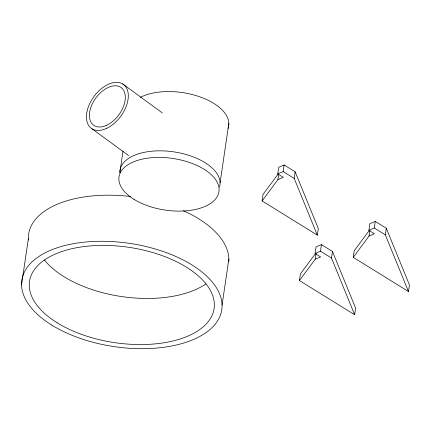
<?xml version="1.0" encoding="UTF-8"?>
<svg xmlns="http://www.w3.org/2000/svg" width="431" height="431" viewBox="0 0 431 431"><rect width="100%" height="100%" fill="white"/><g stroke="black" fill="none" stroke-linecap="round" stroke-linejoin="round"><path stroke-width="0.65" d="M21.55 284.869L28.354 238.774M122.98 151.313L119.834 172.621A50.529 26.102 8.4 0 1 173.494 151.82A50.529 26.102 8.4 0 1 219.498 187.043M220.09 182.739L228.839 123.471M222.062 305.1L228.872 259.004M262.102 200.938L277.903 179.635L283.286 177.319L277.763 173.898L278.733 167.314L284.115 164.992L295.165 171.834L318.31 228.549L317.34 235.132L262.102 200.938L263.077 194.354L278.087 174.119M277.903 179.635L278.679 174.366M277.763 173.898L283.145 171.581L284.115 164.992M317.34 235.132L294.19 178.418L295.165 171.834M299.41 280.543L315.212 259.241L320.594 256.924L315.072 253.503L316.042 246.92L321.424 244.603L332.473 251.44L355.618 308.154L354.648 314.738L299.41 280.543L300.385 273.96L315.788 253.191M315.212 259.241L316.085 253.315M315.072 253.503L320.454 251.187L321.424 244.603M354.648 314.738L331.498 258.024L332.473 251.44M353.242 257.355L369.038 236.053L374.42 233.737L368.898 230.316L369.873 223.732L375.256 221.41L386.3 228.252L409.45 284.961L408.48 291.55L353.242 257.355L354.217 250.772L369.222 230.531M369.038 236.053L369.917 230.127M368.898 230.316L374.28 227.994L375.256 221.41M408.48 291.55L385.33 234.836L386.3 228.252M283.145 171.581L294.19 178.418M374.28 227.994L385.33 234.836M320.454 251.187L331.498 258.024M122.641 83.9L162.363 112.949M92.094 128.864L128.594 155.559M228.419 127.177A50.529 26.102 8.4 0 1 228.053 128.379M140.301 97.374A50.529 26.102 8.4 0 1 197.775 96.135A50.529 26.102 8.4 0 1 228.678 125.949M205.84 283.97A93.285 48.186 8.4 0 1 121.391 296.528A93.285 48.186 8.4 0 1 44.393 259.958M28.414 240.024A101.059 52.199 8.4 0 1 130.577 196.498M183.374 210.711A101.059 52.199 8.4 0 1 228.813 261.606M106.689 128.33A27.207 16.637 -53.8 0 0 125.83 86.879A27.207 16.637 -53.8 0 0 89.583 103.93A27.207 16.637 -53.8 0 0 106.689 128.33M106.786 125.195A23.322 14.261 -53.8 0 0 123.191 89.664A23.322 14.261 -53.8 0 0 92.126 104.28A23.322 14.261 -53.8 0 0 106.786 125.195M133.998 199.337A50.529 26.102 8.4 0 0 217.574 195.976A50.529 26.102 8.4 0 0 155.392 157.482A50.529 26.102 8.4 0 0 133.998 199.337M57.21 322.814A93.285 48.186 8.4 0 0 211.508 316.602A93.285 48.186 8.4 0 0 96.7 245.535A93.285 48.186 8.4 0 0 57.21 322.814M51.828 325.13A101.059 52.199 8.4 0 0 218.98 318.407A101.059 52.199 8.4 0 0 94.61 241.414A101.059 52.199 8.4 0 0 51.828 325.13"/></g></svg>
